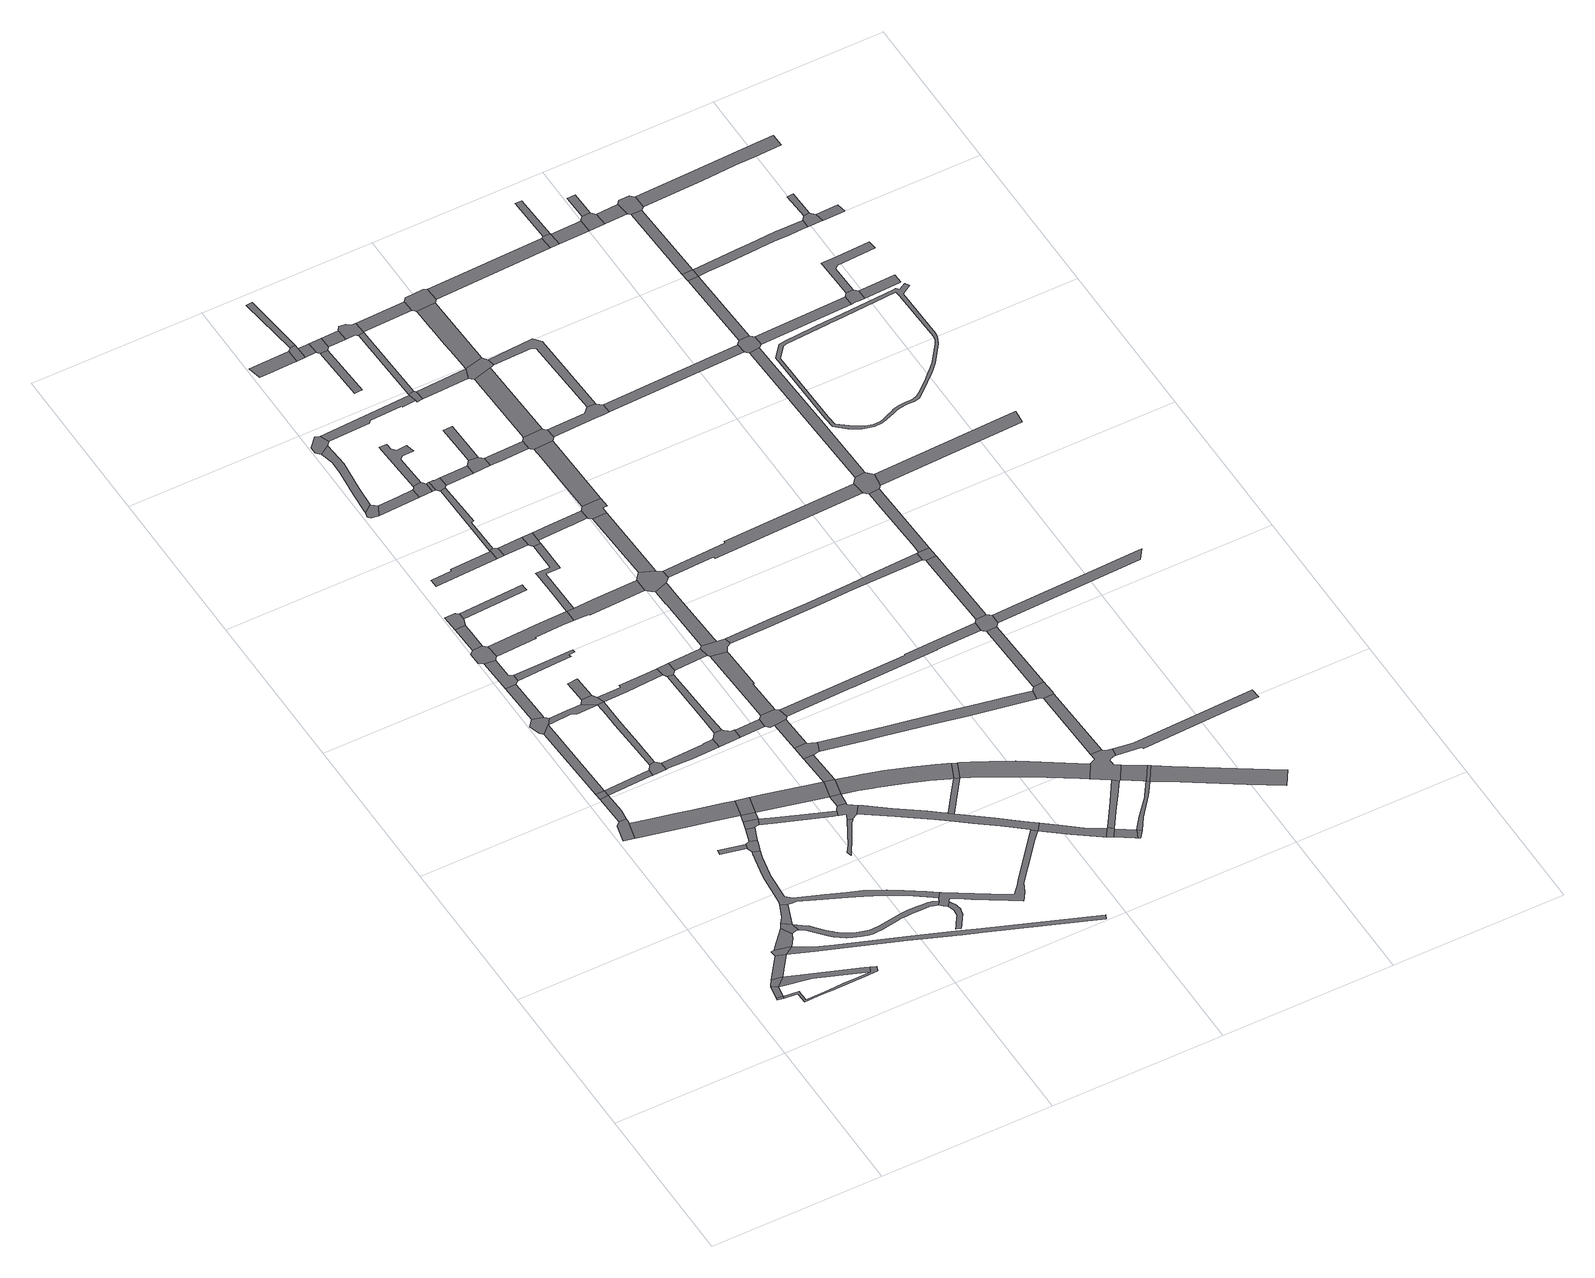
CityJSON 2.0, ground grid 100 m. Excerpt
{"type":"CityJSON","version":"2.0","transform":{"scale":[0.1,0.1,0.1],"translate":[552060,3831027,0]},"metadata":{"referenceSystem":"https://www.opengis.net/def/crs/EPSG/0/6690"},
"CityObjects":{
"road1":{"type":"Road","geometry":[{"type":"MultiSurface","lod":"1","boundaries":[[[0,1,2,3]]]}]},
"road2":{"type":"Road","attributes":{"RoadStructureAttribute.sectionType":"1"},"geometry":[{"type":"MultiSurface","lod":"1","boundaries":[[[4,0,3,5]]]}]},
"road3":{"type":"Road","geometry":[{"type":"MultiSurface","lod":"1","boundaries":[[[6,4,5,7]]]}]},
"road4":{"type":"Road","attributes":{"RoadStructureAttribute.sectionType":"7"},"geometry":[{"type":"MultiSurface","lod":"1","boundaries":[[[8,9,6,7,10,11]]]}]},
"road5":{"type":"Road","geometry":[{"type":"MultiSurface","lod":"1","boundaries":[[[12,13,14,8,11,15]]]}]},
"road6":{"type":"Road","attributes":{"RoadStructureAttribute.sectionType":"1"},"geometry":[{"type":"MultiSurface","lod":"1","boundaries":[[[16,17,18,19,20,21,22,23,3,2,24,25,26,27,28,29,30,31,32,33,34,35]]]}]},
"road7":{"type":"Road","attributes":{"RoadStructureAttribute.sectionType":"1"},"geometry":[{"type":"MultiSurface","lod":"1","boundaries":[[[36,37,7,5,38,39,40,41,42,35,34]]]}]},
"road8":{"type":"Road","attributes":{"RoadStructureAttribute.sectionType":"1"},"geometry":[{"type":"MultiSurface","lod":"1","boundaries":[[[43,44,12,15,45,46,47]]]}]},
"road9":{"type":"Road","geometry":[{"type":"MultiSurface","lod":"1","boundaries":[[[48,49,50,51,52,53,54,55]]]}]},
"road10":{"type":"Road","attributes":{"RoadStructureAttribute.sectionType":"1"},"geometry":[{"type":"MultiSurface","lod":"1","boundaries":[[[56,57,58,48,55]]]}]},
"road11":{"type":"Road","geometry":[{"type":"MultiSurface","lod":"1","boundaries":[[[59,43,47,60,61,62,63]]]}]},
"road12":{"type":"Road","geometry":[{"type":"MultiSurface","lod":"1","boundaries":[[[64,65,58,57]]]}]},
"road13":{"type":"Road","geometry":[{"type":"MultiSurface","lod":"1","boundaries":[[[66,67,68,59,63,69,70,71]]]}]},
"road14":{"type":"Road","attributes":{"RoadStructureAttribute.sectionType":"1"},"geometry":[{"type":"MultiSurface","lod":"1","boundaries":[[[72,73,65,64]]]}]},
"road15":{"type":"Road","geometry":[{"type":"MultiSurface","lod":"1","boundaries":[[[74,75,76,73,72,77,78,79,80]]]}]},
"road16":{"type":"Road","attributes":{"RoadStructureAttribute.sectionType":"1"},"geometry":[{"type":"MultiSurface","lod":"1","boundaries":[[[81,82,64,57,83,84]]]}]},
"road17":{"type":"Road","attributes":{"function":"2","RoadStructureAttribute.sectionType":"1"},"geometry":[{"type":"MultiSurface","lod":"1","boundaries":[[[85,86,87,88,53,52,89,90,91,92,93,94,95]]]}]},
"road18":{"type":"Road","geometry":[{"type":"MultiSurface","lod":"1","boundaries":[[[96,97,98,99,100]]]}]},
"road19":{"type":"Road","attributes":{"RoadStructureAttribute.sectionType":"1"},"geometry":[{"type":"MultiSurface","lod":"1","boundaries":[[[101,102,103,104,74,80]]]}]},
"road20":{"type":"Road","geometry":[{"type":"MultiSurface","lod":"1","boundaries":[[[105,104,103,106,107,108,109]]]}]},
"road21":{"type":"Road","geometry":[{"type":"MultiSurface","lod":"1","boundaries":[[[110,100,99,111,112,113,114,115,116]]]}]},
"road22":{"type":"Road","geometry":[{"type":"MultiSurface","lod":"1","boundaries":[[[117,118,119,120,105,109,121,122,123]]]}]},
"road23":{"type":"Road","attributes":{"RoadStructureAttribute.sectionType":"1"},"geometry":[{"type":"MultiSurface","lod":"1","boundaries":[[[124,125,126,77,72,127,128,129,130,131,132]]]}]},
"road24":{"type":"Road","attributes":{"RoadStructureAttribute.sectionType":"1"},"geometry":[{"type":"MultiSurface","lod":"1","boundaries":[[[133,134,135,136,137,138,139,140,141,142,143,144,145,146,147,148,149,150,151,152,153,154,155,156,63,62,157,158,159,160,161,162,163,164,165,166,167,168,169,170,171,172,173,174,175,176,177,178,179,180,181]]]}]},
"road25":{"type":"Road","attributes":{"RoadStructureAttribute.sectionType":"1"},"geometry":[{"type":"MultiSurface","lod":"1","boundaries":[[[182,110,116,183]]]}]},
"road26":{"type":"Road","geometry":[{"type":"MultiSurface","lod":"1","boundaries":[[[184,185,186,187,188,189,81,84,190,191]]]}]},
"road27":{"type":"Road","attributes":{"RoadStructureAttribute.sectionType":"1"},"geometry":[{"type":"MultiSurface","lod":"1","boundaries":[[[192,193,194,118,117]]]}]},
"road28":{"type":"Road","geometry":[{"type":"MultiSurface","lod":"1","boundaries":[[[195,196,194,193,197,198,199]]]}]},
"road29":{"type":"Road","geometry":[{"type":"MultiSurface","lod":"1","boundaries":[[[200,182,183,201,202,203]]]}]},
"road30":{"type":"Road","attributes":{"RoadStructureAttribute.sectionType":"1"},"geometry":[{"type":"MultiSurface","lod":"1","boundaries":[[[204,205,206,207,208,209,210,187,186]]]}]},
"road31":{"type":"Road","attributes":{"RoadStructureAttribute.sectionType":"1"},"geometry":[{"type":"MultiSurface","lod":"1","boundaries":[[[94,200,203,211,212]]]}]},
"road32":{"type":"Road","attributes":{"RoadStructureAttribute.sectionType":"1"},"geometry":[{"type":"MultiSurface","lod":"1","boundaries":[[[111,213,214,215,216,217,218,219,220,66,71,221,222,223,224,225,226,227,228,229,230,231,232,233,234,235,236,237,238,239,240,241,242,243,244,245,246,247,248,112]]]}]},
"road33":{"type":"Road","geometry":[{"type":"MultiSurface","lod":"1","boundaries":[[[249,250,124,132,207,206,251]]]}]},
"road34":{"type":"Road","geometry":[{"type":"MultiSurface","lod":"1","boundaries":[[[95,94,212,252,253]]]}]},
"road35":{"type":"Road","geometry":[{"type":"MultiSurface","lod":"1","boundaries":[[[254,255,250,249]]]}]},
"road36":{"type":"Road","attributes":{"RoadStructureAttribute.sectionType":"1"},"geometry":[{"type":"MultiSurface","lod":"1","boundaries":[[[256,257,258,259,260,261,262,263,264,107,106]]]}]},
"road37":{"type":"Road","attributes":{"RoadStructureAttribute.sectionType":"1"},"geometry":[{"type":"MultiSurface","lod":"1","boundaries":[[[265,266,267,268,269,270,271,15,11,272,273,274,275,276,277,278,279,280,281]]]}]},
"road38":{"type":"Road","attributes":{"RoadStructureAttribute.sectionType":"1"},"geometry":[{"type":"MultiSurface","lod":"1","boundaries":[[[282,283,284,285,286,191,190,287,288,289]]]}]},
"road39":{"type":"Road","attributes":{"RoadStructureAttribute.sectionType":"1"},"geometry":[{"type":"MultiSurface","lod":"1","boundaries":[[[290,291,203,202,292,293,294,295,296]]]}]},
"road40":{"type":"Road","attributes":{"RoadStructureAttribute.sectionType":"1"},"geometry":[{"type":"MultiSurface","lod":"1","boundaries":[[[297,298,299,123,122,300,301,302,303]]]}]},
"road41":{"type":"Road","attributes":{"RoadStructureAttribute.sectionType":"1"},"geometry":[{"type":"MultiSurface","lod":"1","boundaries":[[[304,305,306,199,198]]]}]},
"road42":{"type":"Road","geometry":[{"type":"MultiSurface","lod":"1","boundaries":[[[307,308,309,310,311,312,313,314,315,316,317,318,319,320,321,322,323,324,325,326,327,328,329]]]}]},
"road43":{"type":"Road","geometry":[{"type":"MultiSurface","lod":"1","boundaries":[[[330,331,332,333,334,335,336,337]]]}]},
"road44":{"type":"Road","attributes":{"function":"2","RoadStructureAttribute.sectionType":"1"},"geometry":[{"type":"MultiSurface","lod":"1","boundaries":[[[338,339,253,252,340,341]]]}]},
"road45":{"type":"Road","attributes":{"RoadStructureAttribute.sectionType":"1"},"geometry":[{"type":"MultiSurface","lod":"1","boundaries":[[[342,343,344,345,346,251,206,347,348,349]]]}]},
"road46":{"type":"Road","attributes":{"RoadStructureAttribute.sectionType":"1"},"geometry":[{"type":"MultiSurface","lod":"1","boundaries":[[[350,351,352,353,354,355,356,357]]]}]},
"road47":{"type":"Road","attributes":{"RoadStructureAttribute.sectionType":"1"},"geometry":[{"type":"MultiSurface","lod":"1","boundaries":[[[358,359,360,361,362,363]]]}]},
"road48":{"type":"Road","attributes":{"RoadStructureAttribute.sectionType":"1"},"geometry":[{"type":"MultiSurface","lod":"1","boundaries":[[[364,365,366,367,368,369,370,371,372,331,330]]]}]},
"road49":{"type":"Road","geometry":[{"type":"MultiSurface","lod":"1","boundaries":[[[373,374,375,282,289,376,377,378,379,380,381,382]]]}]},
"road50":{"type":"Road","attributes":{"RoadStructureAttribute.sectionType":"1"},"geometry":[{"type":"MultiSurface","lod":"1","boundaries":[[[383,384,385,386,387,337,336,388]]]}]},
"road51":{"type":"Road","geometry":[{"type":"MultiSurface","lod":"1","boundaries":[[[389,390,296,295,391,392,393,350,357,394,395,396,397,398]]]}]},
"road52":{"type":"Road","attributes":{"RoadStructureAttribute.sectionType":"1"},"geometry":[{"type":"MultiSurface","lod":"1","boundaries":[[[399,400,373,382,401,402]]]}]},
"road53":{"type":"Road","geometry":[{"type":"MultiSurface","lod":"1","boundaries":[[[403,404,405,367,366,406,407,408,409]]]}]},
"road54":{"type":"Road","attributes":{"RoadStructureAttribute.sectionType":"1"},"geometry":[{"type":"MultiSurface","lod":"1","boundaries":[[[340,410,389,398,411]]]}]},
"road55":{"type":"Road","geometry":[{"type":"MultiSurface","lod":"1","boundaries":[[[341,340,411,412]]]}]},
"road56":{"type":"Road","attributes":{"RoadStructureAttribute.sectionType":"1"},"geometry":[{"type":"MultiSurface","lod":"1","boundaries":[[[413,377,376,414]]]}]},
"road57":{"type":"Road","geometry":[{"type":"MultiSurface","lod":"1","boundaries":[[[415,342,349,416,417,399,402,418,419,420]]]}]},
"road58":{"type":"Road","geometry":[{"type":"MultiSurface","lod":"1","boundaries":[[[421,422,423,358,363,424,425]]]}]},
"road59":{"type":"Road","attributes":{"RoadStructureAttribute.sectionType":"1"},"geometry":[{"type":"MultiSurface","lod":"1","boundaries":[[[426,427,428,429,341,412]]]}]},
"road60":{"type":"Road","geometry":[{"type":"MultiSurface","lod":"1","boundaries":[[[430,431,432,433,383,388,434,435]]]}]},
"road61":{"type":"Road","attributes":{"RoadStructureAttribute.sectionType":"1"},"geometry":[{"type":"MultiSurface","lod":"1","boundaries":[[[436,437,438,439,423,422]]]}]},
"road62":{"type":"Road","attributes":{"RoadStructureAttribute.sectionType":"1"},"geometry":[{"type":"MultiSurface","lod":"1","boundaries":[[[440,441,442,443,444,445,297,446,447,448,449,450,451]]]}]},
"road63":{"type":"Road","attributes":{"RoadStructureAttribute.sectionType":"1"},"geometry":[{"type":"MultiSurface","lod":"1","boundaries":[[[452,425,424,453]]]}]},
"road64":{"type":"Road","geometry":[{"type":"MultiSurface","lod":"1","boundaries":[[[454,455,456,428,427,457,458,459,460]]]}]},
"road65":{"type":"Road","attributes":{"RoadStructureAttribute.sectionType":"1"},"geometry":[{"type":"MultiSurface","lod":"1","boundaries":[[[461,462,463,464,465,466,467,468,469,470,232,231,471,472,473,181,180,474,329,328,475,476,477,478,479,480,481,482,483,484,485,486,487,488,489]]]}]},
"road66":{"type":"Road","attributes":{"RoadStructureAttribute.sectionType":"1"},"geometry":[{"type":"MultiSurface","lod":"1","boundaries":[[[490,435,434,491]]]}]},
"road67":{"type":"Road","attributes":{"RoadStructureAttribute.sectionType":"1"},"geometry":[{"type":"MultiSurface","lod":"1","boundaries":[[[492,493,494,495,456,455]]]}]},
"road68":{"type":"Road","attributes":{"RoadStructureAttribute.sectionType":"1"},"geometry":[{"type":"MultiSurface","lod":"1","boundaries":[[[496,497,415,420,498,499]]]}]},
"road69":{"type":"Road","geometry":[{"type":"MultiSurface","lod":"1","boundaries":[[[500,501,502,413,414,503,504,505,495,494,506,507,508]]]}]},
"road70":{"type":"Road","geometry":[{"type":"MultiSurface","lod":"1","boundaries":[[[509,510,446,297,303,511,512,513,514,515]]]}]},
"road71":{"type":"Road","geometry":[{"type":"MultiSurface","lod":"1","boundaries":[[[516,517,490,491,518,439,438,519,520,521]]]}]},
"road72":{"type":"Road","attributes":{"RoadStructureAttribute.sectionType":"1"},"geometry":[{"type":"MultiSurface","lod":"1","boundaries":[[[522,523,524,525,526,527,528,529,530,531,532,533,432,431,430]]]}]},
"road73":{"type":"Road","attributes":{"RoadStructureAttribute.sectionType":"1"},"geometry":[{"type":"MultiSurface","lod":"1","boundaries":[[[534,535,536,537,538,539,540]]]}]},
"road74":{"type":"Road","geometry":[{"type":"MultiSurface","lod":"1","boundaries":[[[541,452,453,440,451,542]]]}]},
"road75":{"type":"Road","attributes":{"RoadStructureAttribute.sectionType":"1"},"geometry":[{"type":"MultiSurface","lod":"1","boundaries":[[[543,544,545,501,500,546,547,548,549]]]}]},
"road76":{"type":"Road","geometry":[{"type":"MultiSurface","lod":"1","boundaries":[[[550,551,552,553,554,396,395,555,556,557,558,559,560,561,461,489,562,563,564,565,566,567]]]}]},
"road77":{"type":"Road","attributes":{"RoadStructureAttribute.sectionType":"1"},"geometry":[{"type":"MultiSurface","lod":"1","boundaries":[[[568,409,408,569,570,571,572,573]]]}]},
"road78":{"type":"Road","attributes":{"function":"2","RoadStructureAttribute.sectionType":"1"},"geometry":[{"type":"MultiSurface","lod":"1","boundaries":[[[574,575,576,577,578,579,580,581,582,412,411,583,584,585,586,587,588,589,590,591,592,593,594]]]}]},
"road79":{"type":"Road","attributes":{"RoadStructureAttribute.sectionType":"1"},"geometry":[{"type":"MultiSurface","lod":"1","boundaries":[[[595,521,520,596,597]]]}]},
"road80":{"type":"Road","geometry":[{"type":"MultiSurface","lod":"1","boundaries":[[[598,599,496,499,600,601,543,549,602,603,604,605,606,607]]]}]},
"road81":{"type":"Road","geometry":[{"type":"MultiSurface","lod":"1","boundaries":[[[608,609,610,534,540,611,612]]]}]},
"road82":{"type":"Road","attributes":{"RoadStructureAttribute.sectionType":"1"},"geometry":[{"type":"MultiSurface","lod":"1","boundaries":[[[613,614,615,616,617,618,619,620,621,598,607]]]}]},
"road83":{"type":"Road","attributes":{"RoadStructureAttribute.sectionType":"1"},"geometry":[{"type":"MultiSurface","lod":"1","boundaries":[[[622,623,624,541,542,625,626,627]]]}]},
"road84":{"type":"Road","attributes":{"RoadStructureAttribute.sectionType":"1"},"geometry":[{"type":"MultiSurface","lod":"1","boundaries":[[[628,629,612,611,630,631,632]]]}]},
"road85":{"type":"Road","attributes":{"RoadStructureAttribute.sectionType":"1"},"geometry":[{"type":"MultiSurface","lod":"1","boundaries":[[[633,634,609,608]]]}]},
"road86":{"type":"Road","attributes":{"RoadStructureAttribute.sectionType":"1"},"geometry":[{"type":"MultiSurface","lod":"1","boundaries":[[[593,635,567,566,636,637]]]}]},
"road87":{"type":"Road","attributes":{"RoadStructureAttribute.sectionType":"1"},"geometry":[{"type":"MultiSurface","lod":"1","boundaries":[[[638,639,640,641,642]]]}]},
"road88":{"type":"Road","geometry":[{"type":"MultiSurface","lod":"1","boundaries":[[[643,595,597,644,645,646]]]}]},
"road89":{"type":"Road","geometry":[{"type":"MultiSurface","lod":"1","boundaries":[[[647,648,509,515,649,650,618,617,651,652,653]]]}]},
"road90":{"type":"Road","geometry":[{"type":"MultiSurface","lod":"1","boundaries":[[[654,632,631,638,642,655]]]}]},
"road91":{"type":"Road","geometry":[{"type":"MultiSurface","lod":"1","boundaries":[[[656,657,643,646]]]}]},
"road92":{"type":"Road","attributes":{"RoadStructureAttribute.sectionType":"1"},"geometry":[{"type":"MultiSurface","lod":"1","boundaries":[[[658,659,647,653]]]}]},
"road93":{"type":"Road","geometry":[{"type":"MultiSurface","lod":"1","boundaries":[[[594,593,637,660]]]}]},
"road94":{"type":"Road","geometry":[{"type":"MultiSurface","lod":"1","boundaries":[[[661,662,663,568,573,664,665,666]]]}]},
"road95":{"type":"Road","attributes":{"RoadStructureAttribute.sectionType":"1"},"geometry":[{"type":"MultiSurface","lod":"1","boundaries":[[[667,654,655,668,669]]]}]},
"road96":{"type":"Road","attributes":{"RoadStructureAttribute.sectionType":"1"},"geometry":[{"type":"MultiSurface","lod":"1","boundaries":[[[670,645,644,671,672,673]]]}]},
"road97":{"type":"Road","geometry":[{"type":"MultiSurface","lod":"1","boundaries":[[[674,675,676,677,678,679,622,627,680,681,659,658]]]}]},
"road98":{"type":"Road","attributes":{"RoadStructureAttribute.sectionType":"1"},"geometry":[{"type":"MultiSurface","lod":"1","boundaries":[[[682,683,663,662]]]}]},
"road99":{"type":"Road","geometry":[{"type":"MultiSurface","lod":"1","boundaries":[[[684,685,562,489,686,687,688,689]]]}]},
"road100":{"type":"Road","geometry":[{"type":"MultiSurface","lod":"1","boundaries":[[[690,691,692,667,669,693,694,695,683,682,696,697,698,699,700]]]}]},
"road101":{"type":"Road","attributes":{"RoadStructureAttribute.sectionType":"1"},"geometry":[{"type":"MultiSurface","lod":"1","boundaries":[[[701,702,703,704,678,677]]]}]},
"road102":{"type":"Road","attributes":{"RoadStructureAttribute.sectionType":"1"},"geometry":[{"type":"MultiSurface","lod":"1","boundaries":[[[705,706,707,708,460,459,709,710,711,712,713,714]]]}]},
"road103":{"type":"Road","attributes":{"RoadStructureAttribute.sectionType":"1"},"geometry":[{"type":"MultiSurface","lod":"1","boundaries":[[[715,666,665,716]]]}]},
"road104":{"type":"Road","geometry":[{"type":"MultiSurface","lod":"1","boundaries":[[[717,718,719,720,721,670,673,722,723,702,701,724,725,726]]]}]},
"road105":{"type":"Road","geometry":[{"type":"MultiSurface","lod":"1","boundaries":[[[727,728,689,688,729,730,731]]]}]},
"road106":{"type":"Road","attributes":{"function":"2","RoadStructureAttribute.sectionType":"1"},"geometry":[{"type":"MultiSurface","lod":"1","boundaries":[[[732,733,734,735,736,737,738,660,637,739,740,741,742,743,744,745,746]]]}]},
"road107":{"type":"Road","attributes":{"RoadStructureAttribute.sectionType":"1"},"geometry":[{"type":"MultiSurface","lod":"1","boundaries":[[[747,748,749,750,508,507,751,752,753,754,755]]]}]},
"road108":{"type":"Road","attributes":{"RoadStructureAttribute.sectionType":"1"},"geometry":[{"type":"MultiSurface","lod":"1","boundaries":[[[756,730,729,757,758,759]]]}]},
"road109":{"type":"Road","attributes":{"RoadStructureAttribute.sectionType":"1"},"geometry":[{"type":"MultiSurface","lod":"1","boundaries":[[[760,761,762,763,719,718]]]}]},
"road110":{"type":"Road","attributes":{"RoadStructureAttribute.sectionType":"1"},"geometry":[{"type":"MultiSurface","lod":"1","boundaries":[[[764,697,696,765]]]}]},
"road111":{"type":"Road","geometry":[{"type":"MultiSurface","lod":"1","boundaries":[[[759,758,766,767]]]}]},
"road112":{"type":"Road","geometry":[{"type":"MultiSurface","lod":"1","boundaries":[[[768,769,715,716,762,761,770,771,772,773]]]}]},
"road113":{"type":"Road","attributes":{"RoadStructureAttribute.sectionType":"1"},"geometry":[{"type":"MultiSurface","lod":"1","boundaries":[[[774,775,727,731,776,777,778]]]}]},
"road114":{"type":"Road","attributes":{"RoadStructureAttribute.sectionType":"1"},"geometry":[{"type":"MultiSurface","lod":"1","boundaries":[[[779,780,781,782,783,784,605,604,785,786,787,788,789]]]}]},
"road115":{"type":"Road","attributes":{"RoadStructureAttribute.sectionType":"1"},"geometry":[{"type":"MultiSurface","lod":"1","boundaries":[[[790,791,792,793,794,795,796,797,798,715,769]]]}]},
"road116":{"type":"Road","geometry":[{"type":"MultiSurface","lod":"1","boundaries":[[[799,800,726,725,801,802,803,804,805]]]}]},
"road117":{"type":"Road","attributes":{"RoadStructureAttribute.sectionType":"1"},"geometry":[{"type":"MultiSurface","lod":"1","boundaries":[[[806,807,808,809,810,811,759,767,812,813,814,815,816,817,818,819]]]}]},
"road118":{"type":"Road","geometry":[{"type":"MultiSurface","lod":"1","boundaries":[[[820,821,822,823,764,765,824,792,791,825,826]]]}]},
"road119":{"type":"Road","attributes":{"RoadStructureAttribute.sectionType":"1"},"geometry":[{"type":"MultiSurface","lod":"1","boundaries":[[[827,828,829,830,773,772,831,832,799,805]]]}]},
"road120":{"type":"Road","geometry":[{"type":"MultiSurface","lod":"1","boundaries":[[[833,834,835,836,837,746,745,838,774,778,839,840,841,842,843,844,845,846,847,848,849,850,851,852]]]}]},
"road121":{"type":"Road","attributes":{"RoadStructureAttribute.sectionType":"1"},"geometry":[{"type":"MultiSurface","lod":"1","boundaries":[[[853,854,855,652,651,856,857,858]]]}]},
"road122":{"type":"Road","attributes":{"function":"2","RoadStructureAttribute.sectionType":"1"},"geometry":[{"type":"MultiSurface","lod":"1","boundaries":[[[841,840,859,806,860]]]}]},
"road123":{"type":"Road","attributes":{"RoadStructureAttribute.sectionType":"1"},"geometry":[{"type":"MultiSurface","lod":"1","boundaries":[[[861,862,835,834]]]}]},
"road124":{"type":"Road","geometry":[{"type":"MultiSurface","lod":"1","boundaries":[[[860,806,819,863]]]}]},
"road125":{"type":"Road","geometry":[{"type":"MultiSurface","lod":"1","boundaries":[[[864,865,866,867,714,713,868,862,861]]]}]},
"road126":{"type":"Road","attributes":{"RoadStructureAttribute.sectionType":"1"},"geometry":[{"type":"MultiSurface","lod":"1","boundaries":[[[869,870,871,867,866]]]}]},
"road127":{"type":"Road","geometry":[{"type":"MultiSurface","lod":"1","boundaries":[[[872,873,874,875,747,755,876,877,870,869,878,879,880,881]]]}]},
"road128":{"type":"Road","attributes":{"function":"2","RoadStructureAttribute.sectionType":"1"},"geometry":[{"type":"MultiSurface","lod":"1","boundaries":[[[882,883,863,819,884,885,886,887,888]]]}]},
"road129":{"type":"Road","attributes":{"RoadStructureAttribute.sectionType":"1"},"geometry":[{"type":"MultiSurface","lod":"1","boundaries":[[[889,826,825,890]]]}]},
"road130":{"type":"Road","attributes":{"RoadStructureAttribute.sectionType":"1"},"geometry":[{"type":"MultiSurface","lod":"1","boundaries":[[[891,892,893,875,874]]]}]},
"road131":{"type":"Road","geometry":[{"type":"MultiSurface","lod":"1","boundaries":[[[894,895,779,789,892,891]]]}]},
"road132":{"type":"Road","attributes":{"RoadStructureAttribute.sectionType":"1"},"geometry":[{"type":"MultiSurface","lod":"1","boundaries":[[[896,804,803,897]]]}]},
"road133":{"type":"Road","attributes":{"RoadStructureAttribute.sectionType":"1"},"geometry":[{"type":"MultiSurface","lod":"1","boundaries":[[[898,899,900,852,851,901,902,903,904,905,906]]]}]},
"road134":{"type":"Road","attributes":{"RoadStructureAttribute.sectionType":"1"},"geometry":[{"type":"MultiSurface","lod":"1","boundaries":[[[907,908,909,910,895,894]]]}]},
"road135":{"type":"Road","geometry":[{"type":"MultiSurface","lod":"1","boundaries":[[[911,912,853,858,908,907,913,914]]]}]},
"road136":{"type":"Road","geometry":[{"type":"MultiSurface","lod":"1","boundaries":[[[915,889,890,916,917,918]]]}]},
"road137":{"type":"Road","attributes":{"RoadStructureAttribute.sectionType":"1"},"geometry":[{"type":"MultiSurface","lod":"1","boundaries":[[[919,920,921,922,912,911]]]}]},
"road138":{"type":"Road","attributes":{"RoadStructureAttribute.sectionType":"1"},"geometry":[{"type":"MultiSurface","lod":"1","boundaries":[[[923,924,915,918]]]}]},
"road139":{"type":"Road","attributes":{"RoadStructureAttribute.sectionType":"1"},"geometry":[{"type":"MultiSurface","lod":"1","boundaries":[[[925,926,927,928,881,880,929]]]}]},
"road140":{"type":"Road","attributes":{"RoadStructureAttribute.sectionType":"1"},"geometry":[{"type":"MultiSurface","lod":"1","boundaries":[[[930,931,932,917,916,933]]]}]},
"road141":{"type":"Road","geometry":[{"type":"MultiSurface","lod":"1","boundaries":[[[934,935,936,937,938,939,896,897,940,921,920,941,942]]]}]},
"road142":{"type":"Road","geometry":[{"type":"MultiSurface","lod":"1","boundaries":[[[943,930,933,944,945,946]]]}]},
"road143":{"type":"Road","attributes":{"RoadStructureAttribute.sectionType":"1"},"geometry":[{"type":"MultiSurface","lod":"1","boundaries":[[[947,948,937,936]]]}]},
"road144":{"type":"Road","geometry":[{"type":"MultiSurface","lod":"1","boundaries":[[[949,950,943,946]]]}]},
"road145":{"type":"Road","geometry":[{"type":"MultiSurface","lod":"1","boundaries":[[[951,952,948,947]]]}]},
"road146":{"type":"Road","attributes":{"RoadStructureAttribute.sectionType":"1"},"geometry":[{"type":"MultiSurface","lod":"1","boundaries":[[[953,954,955,956,914,913,957]]]}]},
"road147":{"type":"Road","attributes":{"RoadStructureAttribute.sectionType":"1"},"geometry":[{"type":"MultiSurface","lod":"1","boundaries":[[[958,945,944,959]]]}]},
"road148":{"type":"Road","attributes":{"RoadStructureAttribute.sectionType":"1"},"geometry":[{"type":"MultiSurface","lod":"1","boundaries":[[[960,952,951,961]]]}]},
"road149":{"type":"Road","geometry":[{"type":"MultiSurface","lod":"1","boundaries":[[[962,958,959,960,961,963,964,965,966]]]}]},
"road150":{"type":"Road","attributes":{"RoadStructureAttribute.sectionType":"1"},"geometry":[{"type":"MultiSurface","lod":"1","boundaries":[[[967,942,941,968]]]}]},
"road151":{"type":"Road","attributes":{"RoadStructureAttribute.sectionType":"1"},"geometry":[{"type":"MultiSurface","lod":"1","boundaries":[[[969,970,971,972,973,974,975,976,977,978,979,980,981,982,983,984,985,986,987,988,989,990,991,992,993,994,995,996,997,998,999,1000,1001,1002,1003,1004,1005,1006],[1007,1008,1009,1010,1011,1012,1013,1014,1015,1016,1017,1018,1019,1020,1021,1022,1023,1024,1025,1026,1027,1028,1029,1030,1031,1032,1033,1034,1035,1036,1037,1038,1039,1040]]]}]},
"road152":{"type":"Road","attributes":{"RoadStructureAttribute.sectionType":"1"},"geometry":[{"type":"MultiSurface","lod":"1","boundaries":[[[1041,1042,1043,1044,1045,1046,1047,1048,951,947,1049,1050,1051,1052,1053,1054,1055,1056,1057,1058]]]}]},
"road153":{"type":"Road","geometry":[{"type":"MultiSurface","lod":"1","boundaries":[[[1059,1060,967,968,1061,1062,1063,1064]]]}]},
"road154":{"type":"Road","attributes":{"RoadStructureAttribute.sectionType":"1"},"geometry":[{"type":"MultiSurface","lod":"1","boundaries":[[[1065,1066,1067,1068,1069,964,963,1070,1071,1072,1073,1074]]]}]},
"road155":{"type":"Road","geometry":[{"type":"MultiSurface","lod":"1","boundaries":[[[1075,1064,1063,1076,1077]]]}]},
"road156":{"type":"Road","attributes":{"RoadStructureAttribute.sectionType":"1"},"geometry":[{"type":"MultiSurface","lod":"1","boundaries":[[[1078,1079,1080,1081,1082,1060,1059,1083,1084,1085]]]}]},
"road157":{"type":"Road","geometry":[{"type":"MultiSurface","lod":"1","boundaries":[[[1086,1087,1088,1089,1041,1058,1090,1091]]]}]},
"road158":{"type":"Road","geometry":[{"type":"MultiSurface","lod":"1","boundaries":[[[1092,1093,1094,1088,1087]]]}]},
"road159":{"type":"Road","attributes":{"RoadStructureAttribute.sectionType":"1"},"geometry":[{"type":"MultiSurface","lod":"1","boundaries":[[[1095,1096,1091,1090,1097,1098,1099,1100]]]}]}
},
"vertices":[
[155,357,0],[152,342,0],[187,336,0],[190,351,0],
[169,443,0],[202,421,0],
[196,481,0],[257,470,0],
[295,617,0],[257,565,0],[286,511,0],[350,600,0],
[312,655,0],[304,652,0],[292,652,0],[402,633,0],
[596,277,0],[501,276,0],[422,274,0],[370,273,0],[278,272,0],[278,294,0],[278,317,0],[277,339,0],[265,329,0],[265,315,0],[265,293,0],[266,262,0],[368,263,0],[430,263,0],[526,264,0],[623,265,0],[697,266,0],[709,298,0],[677,310,0],[664,279,0],
[651,320,0],[321,446,0],[236,413,0],[349,392,0],[381,387,0],[617,297,0],[639,289,0],
[416,773,0],[322,666,0],[417,653,0],[434,678,0],[449,708,0],
[74,1831,0],[57,1818,0],[49,1812,0],[24,1706,0],[84,1692,0],[111,1798,0],[112,1804,0],[114,1831,0],
[121,1897,0],[116,2021,0],[67,2019,0],
[433,801,0],[461,716,0],[474,719,0],[489,719,0],[481,769,0],
[114,2060,0],[65,2058,0],
[494,917,0],[461,840,0],[446,817,0],[486,780,0],[491,794,0],[531,902,0],
[96,2604,0],[47,2556,0],
[43,2679,0],[8,2639,0],[30,2573,0],[125,2642,0],[124,2643,0],[114,2652,0],[102,2662,0],
[385,2072,0],[383,2071,0],[365,2032,0],[385,2032,0],
[592,1686,0],[427,1723,0],[362,1739,0],[211,1775,0],[110,1686,0],[336,1633,0],[371,1625,0],[463,1605,0],[632,1564,0],[633,1564,0],[658,1670,0],
[410,1407,0],[407,1393,0],[403,1378,0],[547,1345,0],[554,1374,0],
[103,2677,0],[95,2928,0],[95,2934,0],[34,2931,0],
[27,3140,0],[115,2951,0],[118,2995,0],[92,3012,0],[89,3133,0],
[581,1384,0],[558,1311,0],[596,1300,0],[598,1306,0],[600,1312,0],[615,1354,0],[620,1369,0],
[80,3253,0],[23,3250,0],[0,3230,0],[2,3159,0],[97,3143,0],[107,3154,0],[102,3234,0],
[315,2648,0],[260,2646,0],[253,2646,0],[115,2606,0],[117,2606,0],[237,2613,0],[250,2607,0],[265,2599,0],[385,2602,0],
[1193,549,0],[1181,554,0],[1173,556,0],[1162,559,0],[1123,561,0],[1089,563,0],[1039,562,0],[995,558,0],[929,550,0],[891,543,0],[863,539,0],[828,537,0],[808,537,0],[770,547,0],[738,556,0],[703,571,0],[670,591,0],[641,614,0],[637,618,0],[633,623,0],[609,647,0],[576,685,0],[551,714,0],[521,737,0],[504,711,0],[526,694,0],[567,647,0],[602,605,0],[622,585,0],[648,568,0],[675,548,0],[705,536,0],[746,519,0],[776,509,0],[806,504,0],[826,506,0],[864,508,0],[896,514,0],[958,522,0],[984,528,0],[1015,530,0],[1052,531,0],[1097,530,0],[1127,530,0],[1153,529,0],[1170,525,0],[1185,520,0],[1196,517,0],[1213,540,0],
[607,1467,0],[652,1455,0],
[448,2099,0],[446,2101,0],[437,2110,0],[407,2103,0],[405,2100,0],[403,2097,0],[464,2035,0],[462,2084,0],
[78,3388,0],[77,3424,0],[17,3422,0],
[73,3522,0],[13,3520,0],[87,3453,0],[92,3465,0],[90,3510,0],
[621,1518,0],[673,1462,0],[679,1460,0],[698,1498,0],
[433,2265,0],[426,2450,0],[422,2605,0],[387,2602,0],[391,2522,0],[392,2435,0],[398,2295,0],
[700,1507,0],[709,1546,0],
[551,1289,0],[551,1288,0],[548,1273,0],[545,1262,0],[545,1260,0],[520,1139,0],[516,1113,0],[501,933,0],[559,899,0],[579,897,0],[642,870,0],[825,792,0],[896,759,0],[924,746,0],[941,738,0],[1089,657,0],[1202,576,0],[1223,561,0],[1223,560,0],[1244,592,0],[1189,631,0],[1094,695,0],[1021,739,0],[924,791,0],[915,795,0],[896,803,0],[835,825,0],[732,866,0],[577,927,0],[564,938,0],[544,957,0],[544,960,0],[556,1117,0],[559,1134,0],[583,1254,0],[585,1265,0],
[392,2676,0],[332,2673,0],[410,2650,0],
[709,1547,0],[734,1653,0],
[386,2811,0],[326,2808,0],
[305,2959,0],[312,2959,0],[436,2965,0],[432,2982,0],[468,2983,0],[468,2993,0],[468,3003,0],[311,2999,0],[303,2999,0],
[1308,265,0],[1208,303,0],[1195,308,0],[1185,312,0],[947,403,0],[598,535,0],[498,574,0],[488,545,0],[586,507,0],[937,376,0],[1129,302,0],[1171,286,0],[1185,280,0],[1199,275,0],[1298,237,0],[1892,8,0],[1902,34,0],
[776,2100,0],[716,2097,0],[716,2095,0],[475,2084,0],[466,2084,0],[486,2036,0],[617,2034,0],[778,2039,0],
[899,1417,0],[758,1473,0],[744,1436,0],[749,1435,0],[1039,1327,0],[1063,1318,0],[1075,1349,0],
[576,3253,0],[418,3248,0],[246,3241,0],[345,3164,0],[346,3173,0],[510,3178,0],[575,3178,0],
[472,3486,0],[471,3507,0],[470,3529,0],
[1243,464,0],[1249,444,0],[1245,424,0],[1243,410,0],[1242,404,0],[1235,394,0],[1209,354,0],[1206,351,0],[1202,345,0],[1190,326,0],[1192,325,0],[1205,321,0],[1217,316,0],[1231,336,0],[1232,339,0],[1258,379,0],[1272,399,0],[1273,403,0],[1278,423,0],[1281,437,0],[1276,474,0],[1258,506,0],[1236,483,0],
[76,4402,0],[28,4362,0],[22,4336,0],[27,4330,0],[27,4329,0],[36,4317,0],[76,4313,0],[108,4375,0],
[1106,1564,0],[816,1633,0],[1094,1454,0],[1118,1561,0],
[774,2674,0],[705,2670,0],[549,2666,0],[549,2651,0],[487,2651,0],[560,2609,0],[682,2616,0],[777,2621,0],
[1089,1268,0],[1005,1109,0],[975,1068,0],[985,1041,0],[1049,1149,0],[1098,1237,0],[1112,1252,0],[1118,1260,0],
[446,3811,0],[208,3801,0],[207,3791,0],[83,3786,0],[85,3736,0],[448,3750,0],
[84,4532,0],[105,4722,0],[94,4870,0],[38,4831,0],[57,4756,0],[54,4675,0],[46,4573,0],[41,4557,0],[30,4392,0],
[805,2136,0],[787,2113,0],[783,2109,0],[905,2044,0],[903,2099,0],[903,2104,0],[884,2104,0],[871,2115,0],[866,2119,0],[847,2136,0],
[317,4384,0],[311,4384,0],[241,4381,0],[241,4380,0],[235,4380,0],[320,4323,0],
[1094,1379,0],[1077,1352,0],[1069,1316,0],[1105,1302,0],[1107,1302,0],[1143,1275,0],[1152,1281,0],[1187,1331,0],[1142,1363,0],[1143,1373,0],
[793,2601,0],[801,2266,0],[841,2267,0],[827,2595,0],
[68,4957,0],[15,4899,0],[14,4859,0],[97,4874,0],[103,4880,0],[115,4894,0],[94,4946,0],
[1094,1449,0],[1151,1442,0],
[1176,1547,0],
[1050,2104,0],[1051,2049,0],
[843,2678,0],[788,2608,0],[792,2603,0],[827,2597,0],[837,2608,0],[846,2618,0],
[477,3820,0],[468,3825,0],[445,3818,0],[492,3752,0],[490,3812,0],
[1175,1555,0],[1165,1752,0],[1110,1750,0],[1117,1579,0],
[378,4409,0],[337,4407,0],[331,4407,0],[331,4392,0],[399,4326,0],[397,4388,0],
[463,4038,0],[478,4040,0],[468,4313,0],[438,4307,0],
[656,3735,0],[655,3565,0],[577,3564,0],[570,3564,0],[571,3551,0],[575,3391,0],[616,3254,0],[611,3534,0],[656,3535,0],[677,3535,0],[698,3535,0],[698,3735,0],
[633,3818,0],[636,3757,0],
[1176,1841,0],[1176,1842,0],[1107,1840,0],[1179,1754,0],[1191,1756,0],[1206,1758,0],[1228,1818,0],
[1869,744,0],[1638,470,0],[1623,450,0],[1604,427,0],[1583,403,0],[1572,390,0],[1519,419,0],[1483,440,0],[1464,453,0],[1252,586,0],[1217,551,0],[1217,549,0],[1218,548,0],[1218,499,0],[1254,511,0],[1267,531,0],[1303,508,0],[1365,468,0],[1441,419,0],[1460,407,0],[1590,327,0],[1602,346,0],[1622,375,0],[1640,414,0],[1648,431,0],[1662,448,0],[1723,520,0],[1850,671,0],[1896,721,0],
[414,4389,0],[417,4326,0],
[1176,1844,0],[1170,2035,0],[1170,2038,0],[1099,2030,0],
[1034,2686,0],[882,2680,0],[906,2622,0],[1043,2629,0],
[1153,2128,0],[1072,2126,0],[1061,2115,0],[1063,2037,0],[1071,2029,0],[1095,2030,0],[1178,2047,0],[1183,2054,0],[1171,2112,0],
[992,3266,0],[733,3258,0],[641,3177,0],[642,3177,0],[665,3177,0],[667,3173,0],[994,3185,0],
[440,4387,0],[441,4390,0],[433,4312,0],[468,4318,0],[480,4328,0],[478,4389,0],
[370,4600,0],[389,4621,0],[452,4620,0],[458,4620,0],[452,4646,0],[446,4672,0],[384,4669,0],[363,4690,0],[360,4730,0],[338,4730,0],[317,4731,0],[317,4729,0],
[250,5546,0],[246,5546,0],[16,5539,0],[30,5459,0],[115,5461,0],[229,5466,0],[252,5466,0],
[696,3820,0],[698,3760,0],
[1055,2615,0],[1067,2262,0],[1067,2260,0],[1145,2338,0],[1153,2339,0],[1145,2587,0],[1145,2601,0],
[1559,1056,0],[1548,1064,0],[1474,1120,0],[1327,1226,0],[1207,1317,0],[1317,1167,0],[1393,1111,0],[1478,1051,0],[1563,986,0],[1637,929,0],[1749,842,0],[1867,746,0],[1930,764,0],[1866,815,0],[1749,908,0],[1607,1019,0],[1585,1036,0],[1561,1054,0],
[631,4974,0],[355,4901,0],[370,4917,0],[557,4926,0],[562,4918,0],[643,4924,0],
[1728,1361,0],[1674,1384,0],[1630,1402,0],[1562,1429,0],[1505,1450,0],[1426,1476,0],[1340,1502,0],[1322,1508,0],[1287,1518,0],[1162,1439,0],[1243,1421,0],[1310,1399,0],[1336,1392,0],[1422,1364,0],[1474,1346,0],[1555,1317,0],[1592,1302,0],[1692,1259,0],[1700,1256,0],[1705,1253,0],[1748,1352,0],
[642,4395,0],[486,4328,0],[644,4334,0],
[1052,2699,0],[1036,2688,0],[1051,2621,0],[1055,2617,0],[1160,2627,0],[1163,2630,0],[1187,2645,0],[1181,2685,0],[1154,2688,0],[1135,2690,0],
[300,5565,0],[271,5563,0],[268,5561,0],[305,5468,0],[303,5542,0],
[1132,2720,0],[1120,3045,0],[1120,3049,0],[1116,3163,0],[1116,3176,0],[1037,3146,0],[1040,3047,0],[1041,3042,0],[1052,2703,0],
[990,3832,0],[824,3826,0],[802,3825,0],[873,3767,0],[911,3768,0],[992,3771,0],
[326,5540,0],[304,5541,0],[355,5469,0],[368,5470,0],[366,5541,0],
[260,5939,0],[225,5935,0],
[1644,1168,0],[1668,1150,0],[1733,1240,0],
[383,5454,0],[397,5122,0],[421,5123,0],[442,5124,0],[428,5454,0],
[667,4423,0],[745,4338,0],[743,4398,0],[721,4420,0],
[1030,3309,0],[1016,3293,0],[1020,3161,0],[1022,3160,0],[1144,3205,0],[1140,3255,0],[1112,3276,0],
[440,5543,0],[442,5472,0],
[714,4674,0],[660,4672,0],
[1096,3756,0],[1013,3753,0],
[1776,1340,0],
[668,4982,0],[664,4984,0],[631,4979,0],[645,4913,0],[679,4915,0],[676,4977,0],
[542,5546,0],[478,5473,0],[544,5475,0],
[973,4406,0],[786,4339,0],[810,4341,0],[976,4347,0],
[1095,3769,0],[1094,3794,0],[1122,3795,0],[1120,3857,0],[1010,3854,0],[997,3840,0],[995,3768,0],[1001,3763,0],
[649,5473,0],[617,5466,0],
[2109,623,0],[2007,703,0],[2031,614,0],[2165,519,0],[2178,511,0],[2209,559,0],
[559,5571,0],[558,5570,0],[545,5550,0],[603,5477,0],[610,5472,0],[613,5469,0],[649,5478,0],[647,5549,0],[621,5548,0],[615,5553,0],[598,5568,0],
[1107,4331,0],[996,4326,0],[997,4296,0],[997,4288,0],
[2269,1609,0],[2097,1644,0],[1906,1683,0],[1576,1747,0],[1441,1710,0],[1544,1689,0],[1797,1639,0],[1992,1598,0],[2350,1530,0],[2362,1590,0],
[974,4990,0],[951,4928,0],
[1109,4425,0],[1103,4432,0],[992,4427,0],[988,4423,0],[984,4418,0],[984,4338,0],[990,4332,0],[1115,4341,0],[1125,4353,0],[1123,4412,0],
[2217,563,0],[2214,561,0],[2209,491,0],[2240,539,0],[2243,542,0],
[2253,1069,0],[2097,1168,0],[2041,1203,0],[1960,1248,0],[1924,1267,0],[1840,1310,0],[1789,1335,0],[1785,1216,0],[1894,1158,0],[2000,1098,0],[2048,1069,0],[2196,976,0],[2266,932,0],[2306,907,0],[2363,998,0],
[2344,2150,0],[1922,2137,0],[1917,2130,0],[1176,2112,0],[1575,2067,0],[1576,2067,0],[2081,2083,0],[2083,2083,0],[2341,2091,0],
[2242,539,0],[2304,430,0],[2314,424,0],[2337,474,0],
[1086,4930,0],[1086,4934,0],[976,4905,0],[977,4901,0],
[935,5557,0],[939,5487,0],
[2327,416,0],[2360,458,0],
[1093,5004,0],[1083,5018,0],[1095,4938,0],[1103,4942,0],[1112,4946,0],[1104,4989,0],
[2400,844,0],[2316,714,0],[2307,638,0],[2373,737,0],[2430,820,0],
[2327,2725,0],[2041,2712,0],[1931,2705,0],[1666,2697,0],[1434,2693,0],[1186,2685,0],[1424,2648,0],[1722,2656,0],[1921,2663,0],[2254,2668,0],[2329,2672,0],
[1077,5209,0],[1069,5474,0],[958,5468,0],[959,5436,0],[962,5334,0],[964,5294,0],[966,5224,0],[970,5110,0],[974,4994,0],
[1379,4452,0],[1346,4420,0],[1379,4362,0],[1428,4364,0],[1459,4365,0],[1457,4425,0],[1429,4450,0],
[2548,751,0],[2494,667,0],[2491,662,0],[2486,656,0],[2401,560,0],[2395,551,0],[2385,498,0],[2409,535,0],[2429,561,0],[2438,572,0],[2507,658,0],[2521,675,0],[2522,676,0],[2565,741,0],
[1064,5586,0],[954,5580,0],[950,5574,0],[936,5558,0],[953,5473,0],[1086,5493,0],[1081,5574,0],
[1409,4967,0],[1374,5006,0],[1373,5007,0],[1372,5006,0],[1334,4951,0],[1357,4934,0],
[2479,1039,0],[2462,1055,0],[2397,1053,0],[2398,1017,0],[2391,1011,0],[2402,846,0],[2432,821,0],[2437,824,0],[2494,915,0],[2462,935,0],[2462,943,0],[2460,969,0],[2464,972,0],[2469,975,0],[2481,981,0],[2484,982,0],[2489,984,0],[2497,985,0],[2504,985,0],[2511,1035,0],
[2291,3310,0],[1517,3284,0],[1516,3270,0],[1417,3215,0],[1418,3201,0],[2301,3231,0],
[2539,757,0],[2607,844,0],
[2445,1519,0],[2384,1516,0],
[2623,834,0],
[2445,1536,0],[2443,1585,0],[2442,1616,0],[2380,1613,0],[2375,1525,0],
[2425,2071,0],[2365,2069,0],[2380,1615,0],
[2433,2164,0],[2432,2165,0],[2421,2173,0],[2361,2169,0],[2352,2081,0],[2355,2079,0],[2434,2082,0],[2436,2084,0],[2445,2094,0],[2445,2154,0],
[3203,468,0],[2711,778,0],[2643,693,0],[2752,625,0],[2985,476,0],[3156,369,0],[3213,461,0],
[1766,5598,0],[1769,5518,0],
[2405,2659,0],[2344,2657,0],[2344,2646,0],
[2403,2727,0],[2341,2725,0],
[2263,4453,0],[2266,4394,0],
[3337,1043,0],[3336,1042,0],[2627,1017,0],[2646,968,0],[2654,958,0],[3205,978,0],[3206,978,0],[3339,982,0],[3340,982,0],
[2386,3215,0],[2325,3207,0],[2328,3097,0],[2340,2768,0],
[2381,3352,0],[2320,3344,0],[2404,3233,0],[2416,3315,0],
[1780,5608,0],[1823,5520,0],[1820,5600,0],[1820,5605,0],
[2367,3782,0],[2347,4378,0],[2287,4374,0],[2306,3781,0],
[1809,5880,0],[1770,5880,0],
[3339,2183,0],[3325,2183,0],[2936,2170,0],[2624,2160,0],[3297,2122,0],
[1999,5606,0],[1964,5605,0],[1955,5605,0],[2002,5526,0],
[2356,4467,0],[2354,4468,0],[2344,4478,0],[2284,4474,0],[2274,4465,0],[2273,4464,0],[2277,4384,0],[2367,4396,0],[2366,4457,0],
[2023,5631,0],[2095,5529,0],[2092,5609,0],[2070,5631,0],
[2327,4972,0],[2266,4970,0],
[2065,5781,0],[2018,5780,0],
[2325,5026,0],[2264,5024,0],
[3262,3343,0],[3259,3343,0],[3256,3343,0],[3253,3343,0],[3253,3261,0],
[2222,5614,0],[2231,5534,0],
[2246,5518,0],[2306,5516,0],
[2240,5637,0],[2325,5537,0],[2323,5616,0],[2323,5619,0],[2302,5637,0],
[2905,4475,0],[2907,4414,0],
[3174,4382,0],[3159,4397,0],[3144,4397,0],[2788,4376,0],[2756,4374,0],[2739,4373,0],[2487,4358,0],[2447,4350,0],[2385,4277,0],[2395,3782,0],[2398,3714,0],[2460,3659,0],[2467,3653,0],[2519,3623,0],[2584,3606,0],[2631,3610,0],[2640,3613,0],[2661,3619,0],[2715,3639,0],[2737,3648,0],[2762,3656,0],[2803,3660,0],[2833,3660,0],[2850,3660,0],[2883,3670,0],[2906,3688,0],[2971,3744,0],[3022,3790,0],[3037,3804,0],[3074,3844,0],[3154,3950,0],[3169,3982,0],[3175,3998,0],[3176,4000,0],[3180,4022,0],[3172,4345,0],[3231,4381,0],[3215,4406,0],[2542,3636,0],[2484,3673,0],[2476,3679,0],[2418,3722,0],[2415,3782,0],[2406,4262,0],[2460,4327,0],[2482,4335,0],[2741,4350,0],[2756,4351,0],[2786,4353,0],[3144,4374,0],[3147,4362,0],[3147,4349,0],[3158,4012,0],[3155,4000,0],[3153,3989,0],[3139,3960,0],[3060,3856,0],[3024,3817,0],[3008,3802,0],[2959,3757,0],[2894,3701,0],[2875,3687,0],[2848,3678,0],[2830,3678,0],[2802,3678,0],[2759,3674,0],[2724,3665,0],[2718,3662,0],[2669,3640,0],[2645,3631,0],[2627,3624,0],[2584,3624,0],
[2985,5051,0],[2900,5050,0],[2827,5049,0],[2775,5047,0],[2672,5042,0],[2584,5038,0],[2493,5034,0],[2410,5030,0],[2388,4975,0],[2479,4979,0],[2596,4984,0],[2686,4989,0],[2756,4992,0],[2802,4994,0],[2826,4995,0],[2877,4995,0],[2955,4997,0],[2985,4997,0],
[2966,4498,0],[2924,4496,0],[2935,4415,0],[2960,4416,0],[2988,4417,0],[2986,4478,0],
[3150,5645,0],[3028,5641,0],[3021,5641,0],[2795,5633,0],[2709,5630,0],[2682,5548,0],[2772,5552,0],[2880,5558,0],[2994,5560,0],[3153,5565,0],
[3202,4485,0],[3201,4424,0],[3204,4424,0],
[3205,4750,0],[2978,4742,0],[2941,4741,0],[2916,4740,0],[2917,4728,0],[2960,4669,0],[2980,4689,0],[3210,4699,0],
[3044,5073,0],[3040,5078,0],[3007,5075,0],[3004,5072,0],[3073,4998,0],[3062,5053,0],
[3033,5235,0],[3016,5234,0],[2998,5233,0],
[3194,5057,0],[3066,5053,0],[3074,4998,0],[3199,5000,0],[3204,5000,0],[3195,5052,0]
]}
